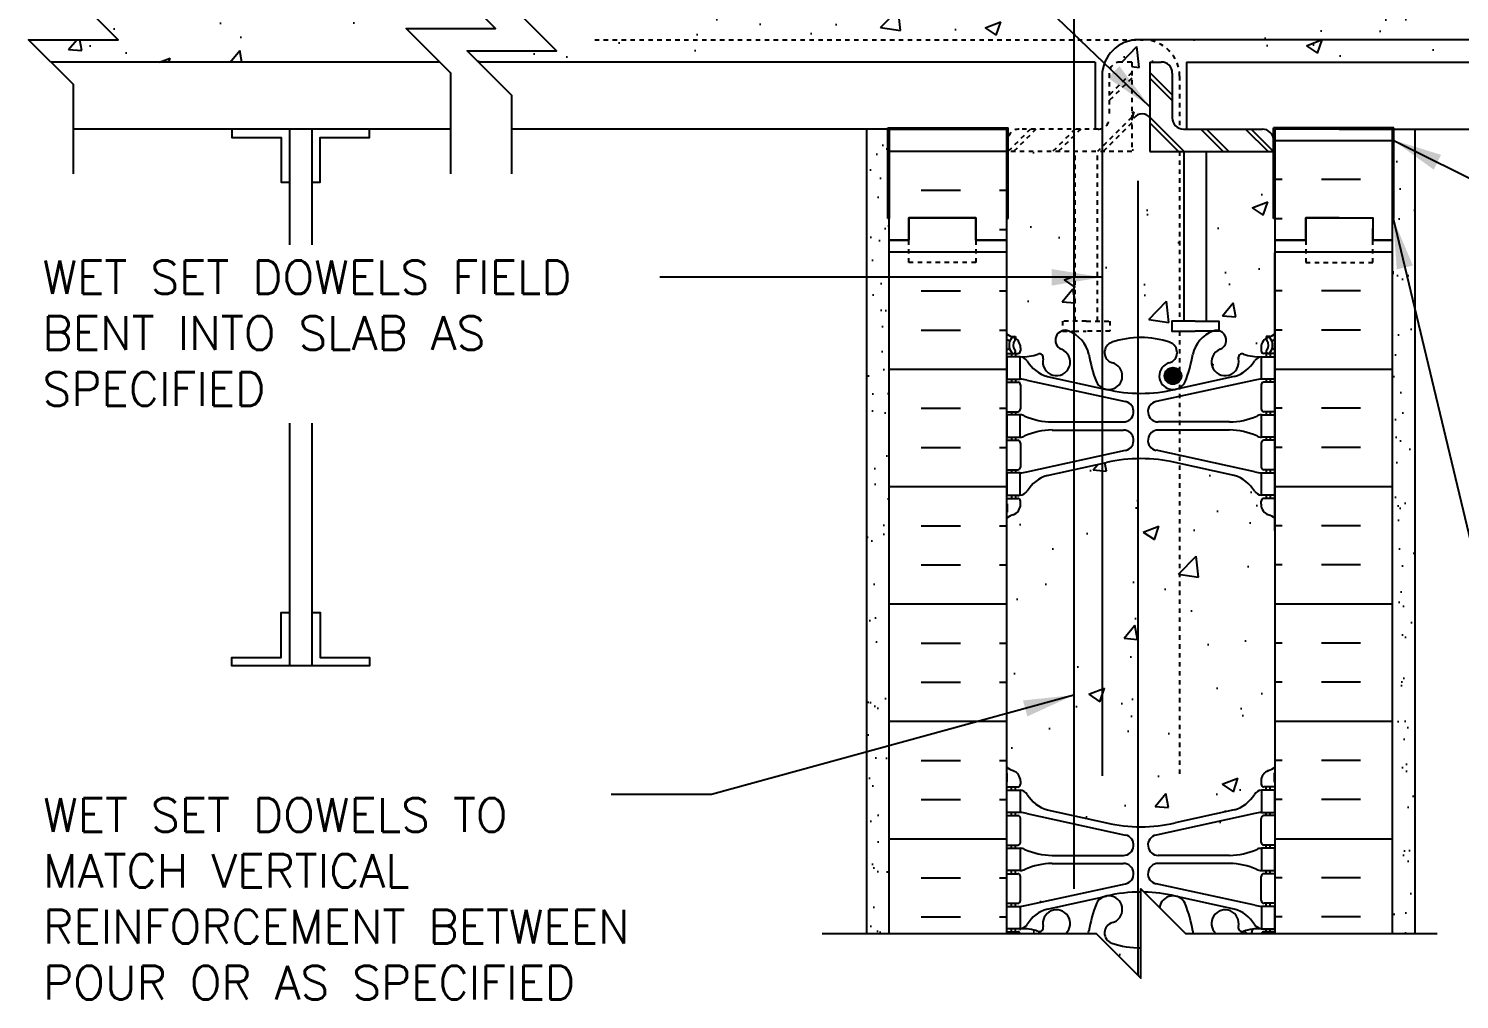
# Model space of a CAD drawing. Header units: inches. Extents: x 91.8 to 141.5, y 83.7 to 148.1.
# Drawn here: x 91.79 to 123.78, y 107.56 to 129.27 of the extents above; entities that cross this region are included whole.
import ezdxf

# ---------------------------------------------------------------- set-up
doc = ezdxf.new("R2010")
doc.units = ezdxf.units.IN
doc.header["$LTSCALE"] = 0.5
doc.header["$MEASUREMENT"] = 0
doc.linetypes.add('DASHED2', pattern=[0.375, 0.25, -0.125])
doc.linetypes.add('HIDDEN2', pattern=[0.1875, 0.125, -0.0625])
for name, color, linetype in [('HATCH', 12, 'Continuous'), ('line25', 2, 'Continuous'), ('LINE3', 3, 'Continuous'), ('LINE50', 5, 'Continuous'), ('LINE9', 9, 'Continuous'), ('TEXT', 4, 'Continuous'), ('Web_Edge', 9, 'Continuous')]:
    doc.layers.add(name, color=color, linetype=linetype)
doc.styles.add('DIM', font='romans.shx', dxfattribs={"width": 0.7})
doc.styles.add('ROMANS', font='romans.shx', dxfattribs={"height": 0.75})
doc.dimstyles.new('ext_12', dxfattribs={"dimscale": 12, "dimtxt": 0.09375, "dimasz": 0.09375, "dimexe": 0.09375, "dimexo": 0.0625, "dimgap": 0.0625, "dimtad": 1, "dimdec": 1, "dimzin": 3, "dimdsep": 46, "dimlunit": 4, "dimtxsty": 'DIM', "dimcen": 0.09, "dimdle": 0.09375, "dimclrt": 4, "dimadec": 0, "dimazin": 0, "dimtfac": 1, "dimtdec": 1, "dimtmove": 2, "dimatfit": 3, "dimfxl": 1, "dimfrac": 2, "dimtolj": 1, "dimtzin": 0, "dimarcsym": 0})
pattern_1 = [(50, (-2.0487, -10.4764), (3.5863, -0.31376), [0.375, -4.125]), (355, (-2.0487, -10.4764), (-0.69376, 3.76096), [0.3, -3.3]), (100.4514, (-1.75, -10.5025), (2.89255, 3.4472), [0.3187, -3.50571]), (46.1842, (-2.0487, -9.4764), (5.3362, -0.8276), [0.5625, -6.1875]), (96.6356, (-1.604, -9.5454), (4.67331, 4.87059), [0.47805, -5.25856]), (351.1842, (-2.049, -9.4764), (4.67331, 4.8706), [0.45, -4.95]), (21, (-1.5487, -9.7264), (2.984535, -2.013094), [0.375, -4.125]), (326, (-1.5487, -9.7264), (1.21658, 3.62575), [0.3, -3.3]), (71.4514, (-1.3, -9.894), (4.20111, 1.61265), [0.3187, -3.50571]), (37.5, (-2.0487, -10.4764), (0.060799, 1.664469), [0, -3.26, 0, -3.35, 0, -3.3125]), (7.5, (-2.0487, -10.4764), (1.315348, 1.972059), [0, -1.91, 0, -3.185, 0, -1.2625]), (327.5, (-3.1637, -10.4764), (2.669112, -0.112774), [0, -1.25, 0, -3.9, 0, -5.175]), (317.5, (-3.6637, -10.4764), (2.91593, 0.500525), [0, -1.625, 0, -2.59, 0, -3.675])]

msp = doc.modelspace()

# ---------------------------------------------------------------- hatches: boundary and pattern name
at = {"layer": 'HATCH'}
h = msp.add_hatch(dxfattribs=at)
h.set_pattern_fill('AR-CONC', color=256, scale=0.5)
h.paths.add_polyline_path([(117.422, 119.565, 0.057795), (116.653, 119.654, 0.057795), (115.885, 119.565), (114.563, 119.274, 0.196323), (114.114, 118.928, -0.188973), (113.958, 118.833), (113.853, 118.833), (113.853, 118.763), (113.901, 118.763, -0.414214), (113.963, 118.701), (113.963, 118.633, -0.317837), (113.797, 118.398, 0.082415), (113.653, 118.318), (113.653, 112.756, 0.082415), (113.797, 112.677, -0.317837), (113.963, 112.441), (113.963, 112.373, -0.414214), (113.901, 112.311), (113.853, 112.311), (113.853, 112.241), (113.958, 112.241, -0.188973), (114.114, 112.146, 0.196323), (114.563, 111.8), (115.885, 111.509, 0.057795), (116.653, 111.42, 0.057795), (117.422, 111.509), (118.743, 111.8, 0.196323), (119.193, 112.146, -0.188973), (119.348, 112.241), (119.453, 112.241), (119.453, 112.311), (119.406, 112.311, -0.414214), (119.343, 112.373), (119.343, 112.441, -0.317837), (119.51, 112.677, 0.082415), (119.653, 112.756), (119.653, 118.318, 0.082415), (119.51, 118.398, -0.317837), (119.343, 118.633), (119.343, 118.701, -0.414214), (119.406, 118.763), (119.453, 118.763), (119.453, 118.833), (119.348, 118.833, -0.188973), (119.193, 118.928, 0.196323), (118.743, 119.274)])
h.paths.add_polyline_path([(117.647, 109.702, 0.223253), (117.447, 109.867), (117.428, 109.871, 0.421243), (117.071, 109.62), (117.653, 109.037), (117.827, 109.037, -0.017704), (117.813, 109.088, 0.053157)])
h.paths.add_polyline_path([(115.879, 109.871), (115.86, 109.867, 0.223253), (115.659, 109.702, 0.053157), (115.494, 109.088, -0.017704), (115.48, 109.037), (115.653, 109.037), (116.653, 108.037), (116.653, 108.712, -0.082755), (116.005, 108.82, -0.735593), (116.018, 109.278, 0.955472)])
h.paths.add_polyline_path([(114.472, 109.189, -0.601435), (114.352, 109.084, 0.10046), (113.958, 109.141), (113.853, 109.141), (113.853, 109.071), (113.901, 109.071, -0.280582), (113.956, 109.037), (114.978, 109.037, 1.731684)])
h.paths.add_polyline_path([(117.521, 126.522), (116.858, 126.522), (116.858, 127.272, 0.520567), (116.504, 127.272, 0.071688), (116.449, 127.331), (116.449, 126.522), (115.685, 126.522), (115.685, 122.73), (115.963, 122.73), (115.963, 122.503), (115.435, 122.503), (115.166, 122.503), (115.055, 122.503, -0.24062), (115.494, 121.986, 0.053157), (115.659, 121.372, 1.553132), (116.018, 121.796, -0.735593), (116.005, 122.254, -0.082755), (116.653, 122.363, -0.082755), (117.302, 122.254, -0.735593), (117.289, 121.796, 1.125354), (117.521, 121.237), (117.521, 122.503), (117.344, 122.503), (117.344, 122.73), (117.521, 122.73)])
h.paths.add_polyline_path([(119.653, 125.022), (119.622, 125.022), (119.622, 126.522), (118.122, 126.522), (118.122, 122.73), (118.401, 122.73), (118.401, 122.515, -0.72044), (118.425, 122.098, 2.182095), (118.835, 121.886, -0.601435), (118.955, 121.99, 0.10046), (119.348, 121.933), (119.453, 121.933), (119.453, 122.003), (119.406, 122.003, -0.414214), (119.343, 122.066), (119.343, 122.133, -0.249069), (119.453, 122.34), (119.453, 122.382), (119.543, 122.382, 0.064398), (119.653, 122.448)])
h.paths.add_polyline_path([(115.185, 126.522), (113.685, 126.522), (113.685, 125.022), (113.653, 125.022), (113.653, 124.537), (113.653, 122.448, 0.064398), (113.763, 122.382), (113.853, 122.382), (113.853, 122.34, -0.249069), (113.963, 122.133), (113.963, 122.066, -0.414214), (113.901, 122.003), (113.853, 122.003), (113.853, 121.933), (113.958, 121.933, 0.10046), (114.352, 121.99, -0.601435), (114.472, 121.886, 2.182095), (114.882, 122.098, -0.72044), (114.906, 122.515), (114.906, 122.73), (115.185, 122.73)])
h.paths.add_polyline_path([(118.252, 122.503), (118.141, 122.503), (117.872, 122.503), (117.521, 122.503), (117.521, 121.237, 0.155679), (117.647, 121.372, 0.053157), (117.813, 121.986, -0.24062)])
h.paths.add_polyline_path([(130.716, 129.772), (130.716, 131.022), (119.288, 131.022), (119.288, 131.037, 0.513851), (118.828, 131.059, 0.520567), (118.229, 131.038, 0.520567), (117.884, 130.989, 0.520567), (117.394, 130.946, 0.520567), (117.09, 131.067, 0.132818), (116.904, 131.262, 0.362673), (116.25, 131.162, 0.520567), (115.888, 131.006, 0.520567), (115.607, 130.885, 0.520567), (115.034, 130.925, 0.520567), (114.692, 130.778, 0.520567), (114.333, 130.921, 0.135519), (114.018, 130.98), (114.018, 131.022), (102.591, 131.022), (102.591, 129.772), (103.591, 128.772), (101.591, 128.772), (101.841, 128.522), (115.634, 128.522), (115.634, 127.022), (115.699, 127.022, 0.414214), (115.949, 127.272), (115.949, 128.272, -0.414214), (116.199, 128.522), (116.449, 128.522), (116.449, 127.331, -0.071688), (116.504, 127.272, -0.520567), (116.858, 127.272), (116.858, 128.522), (117.108, 128.522, -0.414214), (117.358, 128.272), (117.358, 127.272, 0.414214), (117.608, 127.022), (117.672, 127.022), (117.672, 128.522), (131.466, 128.522), (131.716, 128.772), (129.716, 128.772)])
h.paths.add_polyline_path([(141.519, 129.022), (139.519, 129.022), (140.019, 129.522), (131.329, 129.519), (131.081, 129.272), (133.081, 129.272), (132.331, 128.522), (141.019, 128.522)])
h.paths.add_polyline_path([(140.519, 131.022), (132.081, 131.022), (132.081, 130.272), (131.329, 129.519), (140.019, 129.522), (140.519, 130.022)])
h.paths.add_polyline_path([(101.226, 130.272), (101.226, 131.022), (92.788, 131.022), (92.788, 130.022), (93.288, 129.522), (101.978, 129.519)])
h.paths.add_polyline_path([(100.226, 129.272), (102.226, 129.272), (101.978, 129.519), (93.288, 129.522), (93.788, 129.022), (91.788, 129.022), (92.288, 128.522), (100.976, 128.522)])
h.paths.add_polyline_path([(119.153, 132.49, 0.291097), (118.865, 132.943), (117.607, 133.532, 0.093369), (116.8, 133.739, 0.016332), (116.653, 133.744, 0.109869), (115.7, 133.532), (114.441, 132.943, 0.291097), (114.153, 132.49), (114.153, 131.349), (114.273, 131.149), (114.273, 131.037), (114.273, 130.946, -0.026985), (114.333, 130.921, -0.520567), (114.692, 130.778, -0.520567), (115.034, 130.925, -0.520567), (115.607, 130.885, -0.520567), (115.888, 131.006, -0.520567), (116.25, 131.162, -0.362673), (116.904, 131.262, -0.132818), (117.09, 131.067, -0.520567), (117.394, 130.946, -0.520567), (117.884, 130.989, -0.520567), (118.229, 131.038, -0.520567), (118.828, 131.059, -0.223247), (119.044, 131.167), (119.153, 131.349)])
h.paths.add_polyline_path([(116.538, 134.374, 0.413582), (116.163, 134.748), (114.778, 134.748, 0.414214), (114.153, 134.123), (114.153, 133.597, 0.549071), (114.687, 133.257), (115.7, 133.731, -0.053094), (116.15, 133.886, 0.350119)])
h.paths.add_polyline_path([(116.15, 135.791, -0.053094), (115.7, 135.946), (114.687, 136.42, 0.549071), (114.153, 136.08), (114.153, 135.553, 0.414214), (114.778, 134.928), (116.163, 134.928, 0.085652), (116.289, 134.95, 0.316711), (116.538, 135.302, 0.350119)])
h.paths.add_polyline_path([(119.153, 135.553), (119.153, 136.08, 0.549071), (118.619, 136.42), (117.607, 135.946, -0.053094), (117.157, 135.791, 0.350119), (116.768, 135.302, 0.413582), (117.143, 134.928), (118.528, 134.928, 0.414214)])
h.paths.add_polyline_path([(119.153, 134.123, 0.414214), (118.528, 134.748), (117.143, 134.748, 0.413582), (116.768, 134.374, 0.350119), (117.157, 133.886, -0.053094), (117.607, 133.731), (118.619, 133.257, 0.549071), (119.153, 133.597)])
h.paths.add_polyline_path([(119.153, 139.308), (119.253, 139.308), (119.253, 139.338, -0.414214), (119.303, 139.388), (119.43, 139.388), (119.478, 139.538, -0.6), (119.578, 139.538), (119.653, 139.308), (119.653, 139.642), (119.288, 139.642), (119.288, 140.842), (119.653, 140.842), (119.653, 142.537), (119.653, 145.037), (117.653, 145.037), (116.653, 146.037), (116.653, 144.037), (115.653, 145.037), (113.653, 145.037), (113.653, 142.537), (113.653, 140.842), (114.018, 140.842), (114.018, 139.642), (113.653, 139.642), (113.653, 139.308), (113.728, 139.538, -0.6), (113.828, 139.538), (113.877, 139.388), (114.003, 139.388, -0.414214), (114.053, 139.338), (114.053, 139.308), (114.153, 139.308), (114.153, 137.793, 0.258958), (114.413, 137.326, -0.31131), (114.469, 137.196, 2.127293), (114.882, 137.42, -1), (115.045, 137.829, -0.325306), (115.512, 137.087, 0.10488), (115.684, 136.275, 1.422913), (116.018, 136.742, -0.735593), (116.005, 137.2, -0.082755), (116.653, 137.308, -0.082755), (117.302, 137.2, -0.735593), (117.289, 136.742, 1.422913), (117.623, 136.275, 0.10488), (117.795, 137.087, -0.325306), (118.262, 137.829, -1), (118.425, 137.42, 2.127293), (118.838, 137.196, -0.31131), (118.894, 137.326, 0.258958), (119.153, 137.793)])
h.paths.add_polyline_path([(113.853, 144.692), (113.763, 144.692, -0.017922), (113.797, 144.705, 0.063723), (113.853, 144.734)], flags=16)
h.paths.add_polyline_path([(119.453, 144.692), (119.453, 144.734, 0.063723), (119.51, 144.705, -0.017922), (119.543, 144.692)], flags=16)
h = msp.add_hatch(dxfattribs=at)
h.set_pattern_fill('INSUL', color=256, scale=7, style=0)
h.set_pattern_definition([(0, (-2812.5082, -272.4725), (0, 2.625), []), (0, (-2812.5082, -271.5975), (0, 2.625), [0.875, -0.875]), (0, (-2812.5082, -270.7225), (0, 2.625), [0.875, -0.875])])
h.paths.add_polyline_path([(111.028, 131.022), (113.653, 131.022), (113.653, 142.537), (112.966, 142.537), (112.966, 143.037), (111.466, 143.037), (111.466, 142.537), (111.028, 142.537)])
h.paths.add_polyline_path([(113.653, 127.022), (111.028, 127.022), (111.028, 124.537), (111.466, 124.537), (111.466, 125.037), (112.966, 125.037), (112.966, 124.537), (113.653, 124.537)])
h = msp.add_hatch(dxfattribs=at)
h.set_pattern_fill('AR-SAND', color=256, scale=0.5, style=0)
h.paths.add_polyline_path([(111.028, 124.537), (111.028, 125.022), (110.997, 125.022), (110.997, 127.022), (110.528, 127.022), (110.528, 109.037), (111.028, 109.037)])
h = msp.add_hatch(dxfattribs=at)
h.set_pattern_fill('INSUL', color=256, scale=7, style=0)
h.set_pattern_definition([(180, (3045.815, -272.2349), (0, 2.625), []), (180, (3045.815, -271.3599), (0, 2.625), [0.875, -0.875]), (180, (3045.815, -270.4849), (0, 2.625), [0.875, -0.875])])
h.paths.add_polyline_path([(122.278, 127.035), (119.653, 127.035), (119.653, 124.775), (120.341, 124.775), (120.341, 125.275), (121.841, 125.275), (121.841, 124.775), (122.278, 124.775)])
h = msp.add_hatch(dxfattribs=at)
h.set_pattern_fill('AR-SAND', color=256, scale=0.5, style=0)
h.set_pattern_definition([(37.5, (-2.0487, -10.4764), (-0.0314967, 0.963412), [0, -0.76, 0, -0.85, 0, -0.8125]), (7.5, (-2.0487, -10.4764), (0.884888, 1.411073), [0, -0.41, 0, -0.685, 0, -0.2625]), (327.5, (-2.6637, -10.4764), (1.557071, 0.0028295), [0, -0.25, 0, -0.9, 0, -1.175]), (317.5, (-2.6637, -10.4764), (1.503063, 0.438838), [0, -0.125, 0, -0.59, 0, -0.675])])
h.paths.add_polyline_path([(122.778, 127.022), (122.278, 127.022), (122.278, 118.037), (122.278, 109.037), (122.778, 109.037)])
h = msp.add_hatch(dxfattribs=at)
h.set_pattern_fill('INSUL', color=256, scale=7, style=0)
h.set_pattern_definition([(0, (-2812.5082, -290.4725), (0, 2.625), []), (0, (-2812.5082, -289.5975), (0, 2.625), [0.875, -0.875]), (0, (-2812.5082, -288.7225), (0, 2.625), [0.875, -0.875])])
h.paths.add_polyline_path([(111.028, 109.037), (113.653, 109.037), (113.653, 124.537), (112.966, 124.537), (112.966, 125.037), (111.466, 125.037), (111.466, 124.537), (111.028, 124.537)])
h = msp.add_hatch(dxfattribs=at)
h.set_pattern_fill('INSUL', color=256, scale=7, style=0)
h.set_pattern_definition([(180, (3045.815, -290.4725), (0, 2.625), []), (180, (3045.815, -289.5975), (0, 2.625), [0.875, -0.875]), (180, (3045.815, -288.7225), (0, 2.625), [0.875, -0.875])])
h.paths.add_polyline_path([(119.653, 109.037), (122.278, 109.037), (122.278, 124.537), (121.841, 124.537), (121.841, 125.037), (120.341, 125.037), (120.341, 124.537), (119.653, 124.537)])
h = msp.add_hatch(dxfattribs=at)
h.set_pattern_fill('AR-CONC', color=256, scale=0.5, style=0)
h.set_pattern_definition(pattern_1)
h.paths.add_polyline_path([(118.639, 110.781, 0.097844), (119.245, 110.913, -0.134256), (119.357, 110.941), (119.453, 110.941), (119.453, 111.011), (119.406, 111.011, -0.414214), (119.343, 111.073), (119.343, 111.608, -0.414214), (119.406, 111.671), (119.453, 111.671), (119.453, 111.741), (119.348, 111.741, 0.036537), (119.204, 111.717), (117.955, 111.445), (117.955, 110.781)])
h = msp.add_hatch(dxfattribs=at)
h.set_pattern_fill('AR-CONC', color=256, scale=0.5, style=0)
h.set_pattern_definition(pattern_1)
h.paths.add_polyline_path([(114.668, 110.601, 0.097844), (114.062, 110.469, -0.134256), (113.95, 110.441), (113.853, 110.441), (113.853, 110.371), (113.901, 110.371, -0.414214), (113.963, 110.308), (113.963, 109.773, -0.414214), (113.901, 109.711), (113.853, 109.711), (113.853, 109.641), (113.958, 109.641, 0.036537), (114.102, 109.665), (116.314, 110.146, 0.897292), (116.264, 110.601)])
h = msp.add_hatch(dxfattribs=at)
h.set_pattern_fill('AR-CONC', color=256, scale=0.5, style=0)
h.set_pattern_definition(pattern_1)
h.paths.add_polyline_path([(114.978, 109.037, 1.731684), (114.472, 109.189, -0.601435), (114.352, 109.084, 0.10046), (113.958, 109.141), (113.853, 109.141), (113.853, 109.071), (113.901, 109.071, -0.280582), (113.956, 109.037)])
h = msp.add_hatch(dxfattribs=at)
h.set_pattern_fill('AR-CONC', color=256, scale=0.5, style=0)
h.set_pattern_definition(pattern_1)
h.paths.add_polyline_path([(119.35, 109.037, -0.280582), (119.406, 109.071), (119.453, 109.071), (119.453, 109.141), (119.348, 109.141, 0.10046), (118.955, 109.084, -0.601435), (118.835, 109.189, 1.731684), (118.329, 109.037)])
at = {"layer": 'LINE3'}
msp.add_hatch(color=256, dxfattribs=at).paths.add_polyline_path([(117.559, 121.503, 1), (117.184, 121.503, 1)])

# ---------------------------------------------------------------- linework, layer by layer
at = {"layer": 'HATCH', "linetype": 'HIDDEN2'}
for p, q in [((104.444, 129.022), (116.708, 129.022)), ((116.449, 128.286), (115.949, 127.786)), ((115.949, 128.272), (115.949, 127.272)), ((116.449, 128.522), (116.199, 128.522)), ((116.449, 128.522), (116.449, 126.522)), ((116.449, 128.161), (115.949, 127.661)), ((117.521, 128.209), (117.521, 127.038)), ((114.185, 127.022), (113.685, 126.522)), ((114.31, 127.022), (113.81, 126.522)), ((115.699, 127.022), (113.935, 127.022)), ((115.185, 127.022), (114.685, 126.522)), ((115.31, 127.022), (114.81, 126.522)), ((116.449, 127.286), (115.685, 126.522)), ((116.449, 127.161), (115.81, 126.522)), ((113.685, 126.522), (113.685, 126.772)), ((116.449, 126.522), (113.685, 126.522)), ((115.185, 122.73), (115.185, 126.522)), ((115.685, 122.73), (115.685, 126.522)), ((117.521, 126.522), (117.521, 122.73)), ((117.521, 122.503), (117.521, 112.563))]:
    msp.add_line(p, q, dxfattribs=at)
at = {"layer": 'HATCH'}
for p, q in [((116.858, 128.286), (117.358, 127.786)), ((116.858, 128.161), (117.358, 127.661)), ((116.858, 127.286), (117.622, 126.522)), ((116.858, 127.161), (117.497, 126.522)), ((117.997, 127.022), (118.497, 126.522)), ((118.122, 127.022), (118.622, 126.522)), ((118.997, 127.022), (119.497, 126.522)), ((119.122, 127.022), (119.622, 126.522))]:
    msp.add_line(p, q, dxfattribs=at)
msp.add_lwpolyline([(116.858, 127.272, 0.520567), (116.504, 127.272, 0.071688), (116.449, 127.331, 0.071688)], format="xyb", dxfattribs=at)
at = {"layer": 'HATCH', "linetype": 'HIDDEN2'}
for points in [[(115.435, 122.73), (114.906, 122.73), (114.906, 122.503), (115.166, 122.503)], [(115.435, 122.73), (115.963, 122.73), (115.963, 122.503), (115.435, 122.503)], [(115.166, 122.503), (115.435, 122.503)]]:
    msp.add_lwpolyline(points, dxfattribs=at)
for centre, radius, start, end in [((116.708, 128.209), 0.812, 0, 90), ((116.199, 128.272), 0.25, 90, 180), ((113.935, 126.772), 0.25, 90, 180), ((115.699, 127.272), 0.25, 270, 0)]:
    msp.add_arc(centre, radius, start, end, dxfattribs=at)
at = {"layer": 'line25'}
for p, q in [((116.858, 128.522), (116.858, 126.522)), ((116.858, 128.522), (117.108, 128.522)), ((117.358, 128.272), (117.358, 127.272)), ((110.997, 125.022), (110.997, 127.053)), ((110.997, 127.053), (113.685, 127.053)), ((111.028, 127.022), (113.653, 127.022)), ((111.028, 127.022), (111.028, 125.022)), ((113.653, 127.022), (113.653, 124.537)), ((113.653, 127.022), (113.653, 125.022)), ((113.685, 125.022), (113.685, 127.053)), ((117.608, 127.022), (119.372, 127.022)), ((122.31, 127.053), (119.622, 127.053)), ((119.622, 125.022), (119.622, 127.053)), ((122.278, 127.022), (119.653, 127.022)), ((119.653, 127.022), (119.653, 125.022)), ((122.278, 127.022), (122.278, 125.022)), ((122.31, 125.022), (122.31, 127.053)), ((119.622, 126.522), (119.622, 126.772)), ((119.653, 126.784), (119.653, 109.037)), ((116.858, 126.522), (119.622, 126.522)), ((117.622, 122.73), (117.622, 126.522)), ((118.122, 122.73), (118.122, 126.522)), ((111.028, 125.022), (110.997, 125.022)), ((113.653, 125.022), (113.685, 125.022)), ((119.653, 125.022), (119.622, 125.022)), ((122.278, 125.022), (122.31, 125.022)), ((113.653, 124.537), (113.653, 109.037)), ((119.653, 118.037), (119.653, 124.256))]:
    msp.add_line(p, q, dxfattribs=at)
at = {"layer": 'line25', "color": 192}
for p, q in [((101.226, 127.022), (92.788, 127.022)), ((112.216, 127.022), (102.591, 127.022)), ((121.091, 127.022), (130.716, 127.022))]:
    msp.add_line(p, q, dxfattribs=at)
at = {"layer": 'line25'}
for points in [[(117.872, 122.73), (117.344, 122.73), (117.344, 122.503), (117.872, 122.503)], [(117.872, 122.73), (118.401, 122.73), (118.401, 122.503), (118.141, 122.503)], [(118.141, 122.503), (117.872, 122.503)]]:
    msp.add_lwpolyline(points, dxfattribs=at)
for centre, start, end in [((117.108, 128.272), 0, 90), ((117.608, 127.272), 180, 270), ((119.372, 126.772), 0, 90)]:
    msp.add_arc(centre, 0.25, start, end, dxfattribs=at)
at = {"layer": 'LINE3'}
for p, q in [((115.153, 144.537), (115.153, 110.037)), ((128.863, 129.022), (116.599, 129.022)), ((115.786, 128.209), (115.786, 112.563)), ((116.584, 125.864), (116.585, 108.105))]:
    msp.add_line(p, q, dxfattribs=at)
msp.add_circle((117.372, 121.503), 0.188, dxfattribs=at)
msp.add_arc((116.599, 128.209), 0.812, 90, 180, dxfattribs=at)
at = {"layer": 'LINE50'}
for p, q in [((111.028, 124.537), (111.028, 127.022)), ((122.278, 118.037), (122.278, 127.022)), ((111.028, 109.037), (111.028, 124.537)), ((122.278, 109.037), (122.278, 124.537))]:
    msp.add_line(p, q, dxfattribs=at)
for points in [[(111.028, 124.537), (111.466, 124.537), (111.466, 125.037), (112.966, 125.037), (112.966, 124.537), (113.653, 124.537)], [(113.653, 124.537), (112.966, 124.537), (112.966, 125.037), (111.466, 125.037), (111.466, 124.537), (111.028, 124.537)], [(121.091, 125.037), (120.341, 125.037), (120.341, 124.537), (119.653, 124.537)], [(119.653, 124.537), (120.341, 124.537), (120.341, 125.037), (121.841, 125.037), (121.841, 124.537), (122.278, 124.537)], [(122.278, 124.537), (121.841, 124.537), (121.841, 124.799)]]:
    msp.add_lwpolyline(points, dxfattribs=at)
at = {"layer": 'LINE9'}
for p, q in [((100.976, 128.522), (92.288, 128.522)), ((115.634, 128.522), (101.841, 128.522)), ((115.634, 128.522), (115.634, 127.022)), ((117.672, 128.522), (131.466, 128.522)), ((117.672, 128.522), (117.672, 127.022)), ((97.622, 127.022), (97.622, 124.438)), ((98.122, 127.022), (98.122, 124.438)), ((110.528, 109.037), (110.528, 127.022)), ((122.778, 127.022), (122.778, 109.037)), ((97.622, 120.449), (97.622, 115.022)), ((98.122, 120.449), (98.122, 115.022))]:
    msp.add_line(p, q, dxfattribs=at)
for points in [[(92.788, 126.022), (92.788, 128.022), (91.788, 129.022), (93.788, 129.022), (92.788, 130.022), (92.788, 132.022)], [(101.226, 126.022), (101.226, 128.272), (100.226, 129.272), (102.226, 129.272), (101.226, 130.272), (101.226, 132.022)], [(102.591, 126.022), (102.591, 127.772), (101.591, 128.772), (103.591, 128.772), (102.591, 129.772), (102.591, 132.022)], [(98.122, 125.834), (98.309, 125.834), (98.309, 126.834), (99.411, 126.834), (99.411, 127.022), (96.332, 127.022), (96.332, 126.834), (97.434, 126.834), (97.434, 125.834), (97.622, 125.834)], [(98.122, 116.209), (98.309, 116.209), (98.309, 115.209), (99.411, 115.209), (99.411, 115.022), (96.332, 115.022), (96.332, 115.209), (97.434, 115.209), (97.434, 116.209), (97.622, 116.209)], [(109.528, 109.037), (115.653, 109.037), (116.653, 108.037), (116.653, 110.037), (117.653, 109.037), (123.278, 109.037)]]:
    msp.add_lwpolyline(points, dxfattribs=at)
at = {"layer": 'LINE9', "linetype": 'DASHED2', "ltscale": 0.15}
for points in [[(112.966, 124.537), (112.966, 124.537), (112.966, 124.037), (111.466, 124.037), (111.466, 124.537), (111.466, 124.537)], [(112.966, 124.537), (112.966, 124.537), (112.966, 124.037), (111.466, 124.037), (111.466, 124.537), (111.466, 124.537)], [(120.341, 124.537), (120.341, 124.537), (120.341, 124.037), (121.841, 124.037), (121.841, 124.537), (121.841, 124.537)], [(120.341, 124.537), (120.341, 124.537), (120.341, 124.037), (121.841, 124.037), (121.841, 124.537), (121.841, 124.537)]]:
    msp.add_lwpolyline(points, dxfattribs=at)
at = {"layer": 'Web_Edge'}
for p, q in [((113.763, 122.382), (113.853, 122.382)), ((113.853, 122.382), (113.853, 122.34)), ((119.543, 122.382), (119.453, 122.382)), ((119.453, 122.382), (119.453, 122.34)), ((113.653, 122.103), (113.695, 122.103)), ((113.653, 122.003), (113.901, 122.003)), ((113.763, 122.003), (113.763, 121.933)), ((113.853, 122.003), (113.853, 121.933)), ((113.963, 122.133), (113.963, 122.066)), ((119.343, 122.133), (119.343, 122.066)), ((119.653, 122.003), (119.406, 122.003)), ((119.453, 122.003), (119.453, 121.933)), ((119.543, 122.003), (119.543, 121.933)), ((119.653, 122.103), (119.612, 122.103)), ((113.653, 121.363), (113.901, 121.363)), ((113.763, 121.433), (113.763, 121.363)), ((113.853, 121.433), (113.853, 121.363)), ((113.963, 121.301), (113.963, 120.766)), ((114.102, 121.409), (116.314, 120.928)), ((114.563, 121.492), (115.885, 121.202)), ((119.204, 121.409), (116.993, 120.928)), ((118.743, 121.492), (117.422, 121.202)), ((119.343, 121.301), (119.343, 120.766)), ((119.653, 121.363), (119.406, 121.363)), ((119.453, 121.433), (119.453, 121.363)), ((119.543, 121.433), (119.543, 121.363)), ((113.653, 120.703), (113.901, 120.703)), ((113.763, 120.703), (113.763, 120.633)), ((113.853, 120.703), (113.853, 120.633)), ((119.653, 120.703), (119.406, 120.703)), ((119.453, 120.703), (119.453, 120.633)), ((119.543, 120.703), (119.543, 120.633)), ((114.668, 120.473), (116.264, 120.473)), ((114.668, 120.293), (116.264, 120.293)), ((118.639, 120.473), (117.043, 120.473)), ((118.639, 120.293), (117.043, 120.293)), ((113.653, 120.063), (113.901, 120.063)), ((113.763, 120.133), (113.763, 120.063)), ((113.853, 120.133), (113.853, 120.063)), ((113.963, 120.001), (113.963, 119.466)), ((119.343, 120.001), (119.343, 119.466)), ((119.653, 120.063), (119.406, 120.063)), ((119.453, 120.133), (119.453, 120.063)), ((119.543, 120.133), (119.543, 120.063)), ((114.102, 119.357), (116.314, 119.839)), ((119.204, 119.357), (116.993, 119.839)), ((113.653, 119.403), (113.901, 119.403)), ((113.763, 119.403), (113.763, 119.333)), ((113.853, 119.403), (113.853, 119.333)), ((114.563, 119.274), (115.885, 119.565)), ((118.743, 119.274), (117.422, 119.565)), ((119.653, 119.403), (119.406, 119.403)), ((119.453, 119.403), (119.453, 119.333)), ((119.543, 119.403), (119.543, 119.333)), ((113.653, 118.763), (113.901, 118.763)), ((113.763, 118.833), (113.763, 118.763)), ((113.853, 118.833), (113.853, 118.763)), ((113.963, 118.633), (113.963, 118.701)), ((119.343, 118.633), (119.343, 118.701)), ((119.653, 118.763), (119.406, 118.763)), ((119.453, 118.833), (119.453, 118.763)), ((119.543, 118.833), (119.543, 118.763)), ((113.663, 118.643), (113.663, 118.457)), ((119.643, 118.643), (119.643, 118.457)), ((113.663, 112.431), (113.663, 112.617)), ((119.643, 112.431), (119.643, 112.617)), ((113.653, 112.311), (113.901, 112.311)), ((113.763, 112.241), (113.763, 112.311)), ((113.853, 112.241), (113.853, 112.311)), ((113.963, 112.441), (113.963, 112.373)), ((119.343, 112.441), (119.343, 112.373)), ((119.653, 112.311), (119.406, 112.311)), ((119.453, 112.241), (119.453, 112.311)), ((119.543, 112.241), (119.543, 112.311)), ((113.653, 111.671), (113.901, 111.671)), ((113.763, 111.671), (113.763, 111.741)), ((113.853, 111.671), (113.853, 111.741)), ((114.102, 111.717), (116.314, 111.236)), ((114.563, 111.8), (115.885, 111.509)), ((119.204, 111.717), (116.993, 111.236)), ((118.743, 111.8), (117.422, 111.509)), ((119.653, 111.671), (119.406, 111.671)), ((119.453, 111.671), (119.453, 111.741)), ((119.543, 111.671), (119.543, 111.741)), ((113.963, 111.073), (113.963, 111.608)), ((119.343, 111.073), (119.343, 111.608)), ((113.653, 111.011), (113.901, 111.011)), ((113.763, 110.941), (113.763, 111.011)), ((113.853, 110.941), (113.853, 111.011)), ((119.653, 111.011), (119.406, 111.011)), ((119.453, 110.941), (119.453, 111.011)), ((119.543, 110.941), (119.543, 111.011)), ((114.668, 110.781), (116.264, 110.781)), ((118.639, 110.781), (117.043, 110.781)), ((113.653, 110.371), (113.901, 110.371)), ((113.763, 110.371), (113.763, 110.441)), ((113.853, 110.371), (113.853, 110.441)), ((114.668, 110.601), (116.264, 110.601)), ((118.639, 110.601), (117.043, 110.601)), ((119.653, 110.371), (119.406, 110.371)), ((119.453, 110.371), (119.453, 110.441)), ((119.543, 110.371), (119.543, 110.441)), ((113.963, 109.773), (113.963, 110.308)), ((114.102, 109.665), (116.314, 110.146)), ((119.204, 109.665), (116.993, 110.146)), ((119.343, 109.773), (119.343, 110.308)), ((114.563, 109.582), (115.885, 109.872)), ((118.743, 109.582), (117.422, 109.872)), ((113.653, 109.711), (113.901, 109.711)), ((113.763, 109.641), (113.763, 109.711)), ((113.853, 109.641), (113.853, 109.711)), ((119.653, 109.711), (119.406, 109.711)), ((119.453, 109.641), (119.453, 109.711)), ((119.543, 109.641), (119.543, 109.711)), ((113.763, 109.071), (113.763, 109.141)), ((113.853, 109.071), (113.853, 109.141)), ((119.453, 109.071), (119.453, 109.141)), ((119.543, 109.071), (119.543, 109.141)), ((113.653, 109.071), (113.901, 109.071)), ((119.653, 109.071), (119.406, 109.071))]:
    msp.add_line(p, q, dxfattribs=at)
for points in [[(113.658, 121.433), (113.958, 121.433), (113.958, 121.933), (113.658, 121.933)], [(119.648, 121.433), (119.348, 121.433), (119.348, 121.933), (119.648, 121.933)], [(113.658, 120.133), (113.958, 120.133), (113.958, 120.633), (113.658, 120.633)], [(119.648, 120.133), (119.348, 120.133), (119.348, 120.633), (119.648, 120.633)], [(113.658, 118.833), (113.958, 118.833), (113.958, 119.333), (113.658, 119.333)], [(119.648, 118.833), (119.348, 118.833), (119.348, 119.333), (119.648, 119.333)], [(113.658, 112.241), (113.958, 112.241), (113.958, 111.741), (113.658, 111.741)], [(119.648, 112.241), (119.348, 112.241), (119.348, 111.741), (119.648, 111.741)], [(113.658, 110.941), (113.958, 110.941), (113.958, 110.441), (113.658, 110.441)], [(119.648, 110.941), (119.348, 110.941), (119.348, 110.441), (119.648, 110.441)], [(113.658, 109.641), (113.958, 109.641), (113.958, 109.141), (113.658, 109.141)], [(119.648, 109.641), (119.348, 109.641), (119.348, 109.141), (119.648, 109.141)]]:
    msp.add_lwpolyline(points, close=True, dxfattribs=at)
for centre, radius, start, end in [((114.963, 122.303), 0.22, 68.1963, 248.1963), ((118.343, 122.303), 0.22, 291.8037, 111.8037), ((113.963, 122.84), 0.5, 231.6833, 250.5288), ((113.963, 122.84), 0.6, 238.8907, 245.0748), ((113.957, 122.188), 0.25, 140.1145, 222.4609), ((113.702, 122.278), 0.02, 340.7916, 65.0748), ((113.799, 122.319), 0.045, 319.1879, 141.448), ((113.713, 122.133), 0.25, 0, 70.5288), ((113.957, 122.188), 0.16, 140.0001, 222.4609), ((114.768, 121.815), 0.745, 13.2652, 68.1963), ((116.083, 122.027), 0.24, 108.923, 254.2747), ((116.653, 120.363), 2, 90, 108.923), ((116.653, 120.363), 2, 71.077, 90), ((117.224, 122.027), 0.24, 285.7253, 71.077), ((118.538, 121.815), 0.745, 111.8037, 166.7348), ((119.593, 122.133), 0.25, 109.4712, 180), ((119.507, 122.319), 0.045, 38.552, 220.8121), ((119.35, 122.188), 0.16, 317.5391, 39.9999), ((119.343, 122.84), 0.5, 289.4712, 308.3167), ((119.35, 122.188), 0.25, 317.5391, 39.8855), ((119.605, 122.278), 0.02, 114.9252, 199.2084), ((119.343, 122.84), 0.6, 294.9252, 301.1093), ((113.695, 122.123), 0.02, 270, 14.1541), ((113.806, 122.049), 0.045, 222.4609, 42.4609), ((113.901, 122.066), 0.0625, 270, 0), ((114.014, 122.932), 1, 266.7879, 289.9067), ((113.915, 121.687), 0.25, 37.2777, 80.0823), ((114.384, 121.906), 0.09, 346.6795, 108.8651), ((114.768, 121.815), 0.305, 166.6795, 68.1963), ((118.456, 122.457), 3, 189.0273, 201.1984), ((114.85, 122.457), 3, 338.8016, 350.9727), ((118.538, 121.815), 0.305, 111.8037, 13.3205), ((118.923, 121.906), 0.09, 71.1349, 193.3205), ((119.292, 122.932), 1, 250.0933, 273.2121), ((119.391, 121.687), 0.25, 99.9177, 142.7223), ((119.406, 122.066), 0.0625, 180, 270), ((119.501, 122.049), 0.045, 137.5391, 317.5391), ((119.612, 122.123), 0.02, 165.8459, 270), ((114.763, 122.215), 0.75, 210.155, 254.5838), ((115.935, 121.503), 0.305, 205.3782, 74.2747), ((117.372, 121.503), 0.305, 105.7253, 334.6218), ((118.544, 122.215), 0.75, 285.4162, 329.845), ((113.901, 121.301), 0.0625, 0, 90), ((113.868, 120.437), 1, 76.4291, 84.7991), ((119.439, 120.437), 1, 95.2009, 103.5709), ((119.406, 121.301), 0.0625, 90, 180), ((116.653, 124.469), 3.356, 256.7692, 270), ((116.264, 120.703), 0.23, 270, 77.6055), ((116.653, 124.469), 3.356, 270, 283.2308), ((117.043, 120.703), 0.23, 102.3945, 270), ((113.901, 120.766), 0.0625, 270, 0), ((113.954, 120.415), 0.219, 60.4937, 88.92), ((114.698, 122.073), 1.6, 246.5673, 268.9203), ((118.609, 122.073), 1.6, 271.0797, 293.4327), ((119.353, 120.415), 0.219, 91.08, 119.5063), ((119.406, 120.766), 0.0625, 180, 270), ((114.698, 118.694), 1.6, 91.0797, 113.4327), ((114.698, 118.694), 1.6, 91.0797, 113.4327), ((116.264, 120.063), 0.23, 282.3945, 90), ((117.043, 120.063), 0.23, 90, 257.6055), ((118.609, 118.694), 1.6, 66.5673, 88.9203), ((118.609, 118.694), 1.6, 66.5673, 88.9203), ((113.901, 120.001), 0.0625, 0, 90), ((113.954, 120.352), 0.219, 271.08, 299.5063), ((113.954, 120.352), 0.219, 271.08, 299.5063), ((119.353, 120.352), 0.219, 240.4937, 268.92), ((119.353, 120.352), 0.219, 240.4937, 268.92), ((119.406, 120.001), 0.0625, 90, 180), ((116.653, 116.298), 3.356, 90, 103.2308), ((116.653, 116.298), 3.356, 76.7692, 90), ((113.901, 119.466), 0.0625, 270, 0), ((113.868, 120.329), 1, 275.2009, 283.5709), ((119.439, 120.329), 1, 256.4291, 264.7991), ((119.406, 119.466), 0.0625, 180, 270), ((114.763, 118.551), 0.75, 105.4162, 149.845), ((118.544, 118.551), 0.75, 30.155, 74.5838), ((113.901, 118.701), 0.0625, 360, 90), ((113.915, 119.079), 0.25, 279.9177, 322.7223), ((119.391, 119.079), 0.25, 217.2777, 260.0823), ((119.406, 118.701), 0.0625, 90, 180), ((113.643, 118.643), 0.02, 0, 60.012), ((113.963, 117.926), 0.6, 121.073, 121.1093), ((113.963, 117.926), 0.5, 109.4712, 128.3167), ((113.643, 118.457), 0.02, 301.073, 0), ((113.713, 118.633), 0.25, 289.4712, 360), ((119.593, 118.633), 0.25, 180, 250.5288), ((119.343, 117.926), 0.5, 51.6833, 70.5288), ((119.663, 118.643), 0.02, 119.988, 180), ((119.663, 118.457), 0.02, 180, 238.927), ((119.343, 117.926), 0.6, 58.8907, 58.927), ((113.963, 113.148), 0.5, 231.6833, 250.5288), ((113.963, 113.148), 0.6, 238.8907, 238.927), ((113.643, 112.617), 0.02, 360, 58.927), ((113.713, 112.441), 0.25, 0, 70.5288), ((119.593, 112.441), 0.25, 109.4712, 180), ((119.343, 113.148), 0.5, 289.4712, 308.3167), ((119.663, 112.617), 0.02, 121.073, 180), ((119.343, 113.148), 0.6, 301.073, 301.1093), ((113.643, 112.431), 0.02, 299.988, 360), ((113.901, 112.373), 0.0625, 270, 0), ((119.406, 112.373), 0.0625, 180, 270), ((119.663, 112.431), 0.02, 180, 240.012), ((113.915, 111.995), 0.25, 37.2777, 80.0823), ((114.763, 112.523), 0.75, 210.155, 254.5838), ((118.544, 112.523), 0.75, 285.4162, 329.845), ((119.391, 111.995), 0.25, 99.9177, 142.7223), ((113.901, 111.608), 0.0625, 0, 90), ((113.868, 110.745), 1, 76.4291, 84.7991), ((119.439, 110.745), 1, 95.2009, 103.5709), ((119.406, 111.608), 0.0625, 90, 180), ((116.653, 114.776), 3.356, 256.7692, 270), ((116.653, 114.776), 3.356, 270, 283.2308), ((113.901, 111.073), 0.0625, 270, 0), ((116.264, 111.011), 0.23, 270, 77.6055), ((117.043, 111.011), 0.23, 102.3945, 270), ((119.406, 111.073), 0.0625, 180, 270), ((113.954, 110.722), 0.219, 60.4937, 88.92), ((113.954, 110.722), 0.219, 60.4937, 88.92), ((114.698, 112.381), 1.6, 246.5673, 268.9203), ((114.698, 112.381), 1.6, 246.5673, 268.9203), ((118.609, 112.381), 1.6, 271.0797, 293.4327), ((118.609, 112.381), 1.6, 271.0797, 293.4327), ((119.353, 110.722), 0.219, 91.08, 119.5063), ((119.353, 110.722), 0.219, 91.08, 119.5063), ((113.901, 110.308), 0.0625, 0, 90), ((113.954, 110.66), 0.219, 271.08, 299.5063), ((114.698, 109.001), 1.6, 91.0797, 113.4327), ((116.264, 110.371), 0.23, 282.3945, 90), ((117.043, 110.371), 0.23, 90, 257.6055), ((118.609, 109.001), 1.6, 66.5673, 88.9203), ((119.353, 110.66), 0.219, 240.4937, 268.92), ((119.406, 110.308), 0.0625, 90, 180), ((113.901, 109.773), 0.0625, 270, 0), ((115.935, 109.571), 0.305, 285.7253, 154.6218), ((116.653, 106.605), 3.356, 90, 103.2308), ((116.653, 106.605), 3.356, 76.7692, 88.6964), ((117.372, 109.571), 0.305, 25.3782, 170.8642), ((119.406, 109.773), 0.0625, 180, 270), ((113.868, 110.637), 1, 275.2009, 283.5709), ((114.763, 108.859), 0.75, 105.4162, 149.845), ((114.768, 109.259), 0.305, 313.3415, 193.3205), ((118.456, 108.617), 3, 158.8016, 170.9727), ((114.85, 108.617), 3, 9.0273, 21.1984), ((118.538, 109.259), 0.305, 346.6795, 226.6585), ((118.544, 108.859), 0.75, 30.155, 74.5838), ((119.439, 110.637), 1, 256.4291, 264.7991), ((113.915, 109.387), 0.25, 279.9177, 322.7223), ((114.014, 108.142), 1, 70.0933, 93.2121), ((114.384, 109.168), 0.09, 251.1349, 13.3205), ((114.768, 109.259), 0.745, 342.6779, 346.7348), ((116.083, 109.047), 0.24, 105.7253, 251.077), ((118.538, 109.259), 0.745, 193.2652, 197.3221), ((118.923, 109.168), 0.09, 166.6795, 288.8651), ((119.292, 108.142), 1, 86.7879, 109.9067), ((119.391, 109.387), 0.25, 217.2777, 260.0823), ((113.957, 108.886), 0.25, 137.5391, 142.9201), ((113.806, 109.025), 0.045, 15.9149, 137.5391), ((113.901, 109.008), 0.0625, 27.3074, 90), ((116.653, 110.712), 2, 251.077, 270), ((119.406, 109.008), 0.0625, 90, 152.6926), ((119.501, 109.025), 0.045, 42.4609, 164.0851), ((119.35, 108.886), 0.25, 37.0799, 42.4609)]:
    msp.add_arc(centre, radius, start, end, dxfattribs=at)

# ---------------------------------------------------------------- texts
at = {"layer": 'TEXT', "char_height": 0.75, "style": 'ROMANS'}
for s, insert, width, attachment_point in [('WET SET DOWELS FIELD BENT INTO SLAB AS SPECIFIED', (92.099, 124.086), 13.80847, 1), ('WET SET DOWELS TO MATCH VERTICAL REINFORCEMENT BETWEEN POUR OR AS SPECIFIED', (92.113, 109.811), 14.34197, 4)]:
    msp.add_mtext(s, dxfattribs=dict(at, insert=insert, width=width, attachment_point=attachment_point))

# ---------------------------------------------------------------- leaders
at = {"layer": 'TEXT'}
for points in [[(116.858, 127.522), (108.071, 135.937), (105.87, 135.937)], [(122.278, 126.784), (127.9, 123.978), (129.416, 123.978)], [(122.294, 125.022), (125.023, 113.628), (126.539, 113.628)], [(115.786, 123.708), (107.699, 123.708), (105.897, 123.708)], [(115.153, 114.365), (107.058, 112.144), (104.813, 112.144)]]:
    msp.add_leader(points, dimstyle='ext_12', override={"dimgap": 0.0625, "dimtad": 0}, dxfattribs=at)

doc.saveas('drawing.dxf')
